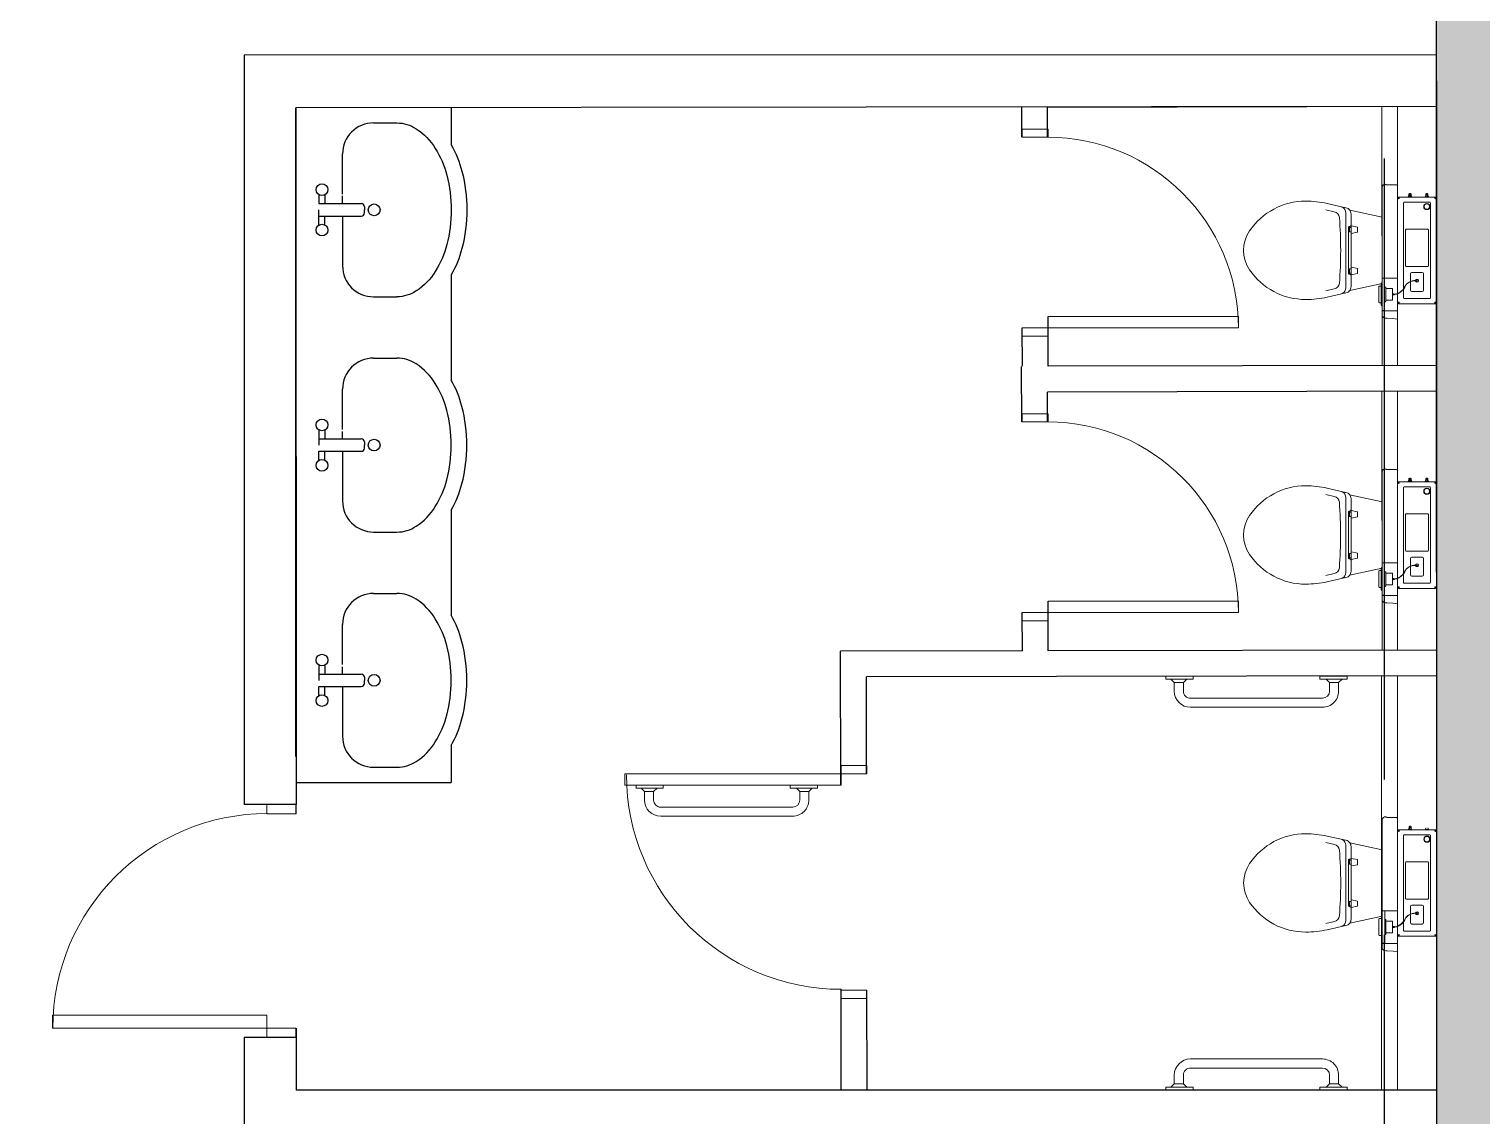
# Model space of a CAD drawing. Header units: millimetres. Extents: x -1544140 to 7445918, y -1294905 to 2019878.
# Drawn here: x 508554 to 514168, y 258207 to 262407 of the extents above; entities that cross this region are included whole.
import ezdxf

# ---------------------------------------------------------------- set-up
doc = ezdxf.new("R2010")
doc.units = ezdxf.units.MM
doc.header["$MEASUREMENT"] = 0
doc.linetypes.add('ACAD_ISO02W100', pattern=[15, 12, -3])
doc.layers.add('JA_Building Outline', color=7, linetype='Continuous', lineweight=5)
doc.layers.add('SANTEH', color=7, linetype='Continuous')

msp = doc.modelspace()

# ---------------------------------------------------------------- hatches: boundary and pattern name
at = {"true_color": 0x636466, "transparency": 33554687}
h = msp.add_hatch(color=251, dxfattribs=at)
h.dxf.hatch_style = 1
h.paths.add_polyline_path([(519773.7, 230107.1), (514391.4, 230107.1), (514391.3, 266107.1), (492191.3, 266107.1), (492191.3, 229462.1), (492591.3, 229462.4), (492591.3, 265707.1), (513991.3, 265707.1), (513991.4, 229707.1), (519773.5, 229707.1)])
h.paths.add_polyline_path([(525779.1, 230107.1), (519773.7, 230107.1), (519773.5, 229707.1), (525779, 229707.1)])
h.paths.add_polyline_path([(531763, 230107.1), (525779.1, 230107.1), (525779, 229707.1), (531762.7, 229707.1)])
h.paths.add_polyline_path([(537791.3, 230107.1), (531763, 230107.1), (531762.7, 229707.1), (537791.3, 229707.1)])
h.paths.add_polyline_path([(543791.3, 230107.1), (537791.3, 230107.1), (537791.3, 229707.1), (543791.3, 229707.1)])
h.paths.add_polyline_path([(549791.3, 230107.1), (543791.3, 230107.1), (543791.3, 229707.1), (549791.3, 229707.1)])
h.paths.add_polyline_path([(562391.3, 230107.1), (549791.3, 230107.1), (549791.3, 229707.1), (561991.3, 229707.1), (561991.3, 208307.1), (549791.3, 208307.1), (549791.3, 207907.1), (562391.3, 207907.1)])
h.paths.add_polyline_path([(543791.3, 208307.1), (537991.3, 208307.1), (537991.3, 196707.1), (543791.3, 196707.1), (543791.3, 197107.1), (538391.3, 197107.1), (538391.3, 207907.1), (543791.3, 207907.1)])
h.paths.add_polyline_path([(549791.3, 208307.1), (543791.3, 208307.1), (543791.3, 207907.1), (549791.3, 207907.1)])
h.paths.add_polyline_path([(544391.3, 197107.1), (543791.3, 197107.1), (543791.3, 196707.1), (543991.3, 196707.1), (543991.3, 163307.1), (543791.3, 163307.1), (543791.3, 162907.1), (544391.3, 162907.1)])
h.paths.add_polyline_path([(543791.3, 163307.1), (531709.6, 163307.1), (531709.3, 162907.1), (543791.3, 162907.1)])
h.paths.add_polyline_path([(531591.3, 184307.1), (525763.4, 184307.1), (525763.3, 183907.1), (531191.3, 183907.1), (531191.3, 162907.1), (531709.3, 162907.1), (531709.6, 163307.1), (531591.3, 163307.1)])
h.paths.add_polyline_path([(525763.4, 184307.1), (520968.9, 184307.1), (520968.9, 183907.1), (525763.3, 183907.1)])

# ---------------------------------------------------------------- linework, layer by layer
at = {"color": 9, "linetype": 'ACAD_ISO02W100', "ltscale": 200, "true_color": 0xc4c4c5}
msp.add_line((513791.6, 184507.1), (513791.3, 265707.1), dxfattribs=at)
for p, q in [((513991.6, 262307.3), (509384.9, 262306.9)), ((509384.9, 262306.9), (509385.1, 259411.3)), ((513991.8, 262107.3), (509584.9, 262103.4)), ((509584.9, 262103.4), (509585.1, 259411.3)), ((509385.1, 258510.9), (509384.9, 255378.9)), ((513991.8, 258307.3), (509585.4, 258307.3))]:
    msp.add_line(p, q)
at = {"color": 152, "true_color": 0x2776bb}
for p, q in [((513991.8, 262207.3), (513991.8, 258207.3)), ((512389.4, 261988.9), (512389.1, 262105.9)), ((513991.6, 262107.4), (512489.1, 262103.6)), ((512489.4, 261988.9), (512489.1, 262103.6)), ((512491.4, 261104.8), (512491.1, 261296.6)), ((512391.6, 261104.6), (512391.2, 261252.9)), ((512389.4, 260888.9), (512388.8, 261103.4)), ((513991.7, 261107.3), (512491.4, 261104.8)), ((513991.6, 261007.4), (512489.1, 261003.6)), ((512489.4, 260888.9), (512489.1, 261003.6)), ((512491.4, 260004.8), (512491.1, 260196.6)), ((512391.6, 260004.6), (512391.2, 260152.9)), ((512391.6, 260004.7), (511688.9, 260003.6)), ((511689.8, 259485.4), (511688.9, 260003.4)), ((513991.6, 260007.3), (512491.4, 260004.8)), ((513991.8, 259907.3), (511789.1, 259903.5)), ((511789.7, 259529.2), (511789.1, 259903.5)), ((509584.9, 259495.6), (510184.9, 259495.6)), ((513991.8, 259310.3), (513991.8, 258904.3)), ((511691.7, 258307.3), (511691, 258696.6)), ((511791.8, 258307.3), (511791.2, 258693.2)), ((513991.8, 258307.3), (511791.8, 258307.3))]:
    msp.add_line(p, q, dxfattribs=at)
at = {"color": 7}
for p, q in [((509585.1, 259411.3), (509385.1, 259411.3)), ((509585.1, 259375.2), (509585.1, 259410.9)), ((509585.1, 258547), (509585.4, 258307.3)), ((509585.1, 258510.9), (509585.1, 258547)), ((509585.1, 258510.9), (509385.1, 258510.9))]:
    msp.add_line(p, q, dxfattribs=at)
msp.add_lwpolyline([(483591.3, 184307.1), (468591.3, 184307.1), (468591.3, 196707.1), (498591.3, 196707.1), (498591.3, 208307.1), (492991.3, 208307.1), (492591.3, 208307.1), (492591.3, 265707.1), (513991.3, 265707.1), (513991.4, 229507.1), (513991.4, 229707.1), (561991.3, 229707.1), (561991.3, 208307.1), (537991.3, 208307.1), (537991.3, 196707.1), (543991.3, 196707.1), (543991.3, 163307.1), (531591.3, 163307.1), (531591.3, 184307.1), (520875.7, 184307.1)])
at = {"layer": 'JA_Building Outline', "color": 152, "lineweight": 20, "true_color": 0x2776bb}
for p, q in [((513781.1, 262106.9), (513781.6, 261107.1, 0)), ((513841.1, 262107), (513841.6, 261107.1)), ((513781.6, 261798.8, 0), (513786.5, 261804.8, 0)), ((513781.6, 261297.4, 0), (513781.6, 261798.8, 0)), ((513786.5, 261804.8, 0), (513790.4, 261807.5, 0)), ((513790.4, 261807.5, 0), (513793.4, 261808, 0)), ((513793.4, 261808, 0), (513795.8, 261807.1, 0)), ((513795.8, 261807.1, 0), (513797.7, 261805.7, 0)), ((513797.7, 261805.7, 0), (513799.4, 261804.7, 0)), ((513799.4, 261804.7, 0), (513801, 261804.6, 0)), ((513801, 261804.6, 0), (513802.6, 261805.2, 0)), ((513802.6, 261805.2, 0), (513836.2, 261805.6)), ((513836.2, 261805.6), (513837.9, 261805.3)), ((513837.9, 261805.3), (513839.7, 261803.4)), ((513839.7, 261803.4), (513841.6, 261799.3)), ((513841.6, 261286.4), (513841.6, 261799.3)), ((513642, 261716.9, 0), (513568.9, 261733.1, 0)), ((513883.1, 261758.3), (513889.6, 261758.3)), ((513885.1, 261763.3), (513887.1, 261763.3)), ((513885.6, 261770.8), (513887.1, 261770.8)), ((513891.6, 261771.3), (513887.6, 261771.3)), ((513891.6, 261766.3), (513887.6, 261766.3)), ((513896.1, 261758.3), (513889.6, 261758.3)), ((513893.6, 261770.8), (513892.1, 261770.8)), ((513894.1, 261763.3), (513892.1, 261763.3)), ((513948.1, 261758.3), (513954.6, 261758.3)), ((513950.1, 261763.3), (513952.1, 261763.3)), ((513950.6, 261770.8), (513952.1, 261770.8)), ((513956.6, 261771.3), (513952.6, 261771.3)), ((513956.6, 261766.3), (513952.6, 261766.3)), ((513961.1, 261758.3), (513954.6, 261758.3)), ((513958.6, 261770.8), (513957.1, 261770.8)), ((513959.1, 261763.3), (513957.1, 261763.3)), ((513564.2, 261708.6, 0), (513597, 261701.3, 0)), ((513641.6, 261696.9, 0), (513641.6, 261407.3, 0)), ((513781.6, 261679.9, 0), (513656.5, 261707.7, 0)), ((513661.6, 261692.5, 0), (513661.6, 261649.1, 0)), ((513781.6, 261702.4, 0), (513781.6, 261401.8, 0)), ((513781.6, 261679.9, 0), (513781.6, 261424.3, 0)), ((513651.6, 261639.1, 0), (513651.6, 261465.1, 0)), ((513655.6, 261640.1, 0), (513655.6, 261624.1, 0)), ((513661.6, 261640.1, 0), (513655.6, 261640.1, 0)), ((513655.6, 261624.1, 0), (513661.6, 261624.1, 0)), ((513661.6, 261649.1, 0), (513661.6, 261455.1, 0)), ((513686.6, 261642.1, 0), (513661.6, 261646.5, 0)), ((513661.6, 261617.7, 0), (513686.6, 261622.1, 0)), ((513686.6, 261622.1, 0), (513686.6, 261642.1, 0)), ((513655.6, 261480.1, 0), (513661.6, 261480.1, 0)), ((513655.6, 261464.1, 0), (513655.6, 261480.1, 0)), ((513661.6, 261464.1, 0), (513655.6, 261464.1, 0)), ((513661.6, 261486.5, 0), (513686.6, 261482.1, 0)), ((513686.6, 261462.1, 0), (513661.6, 261457.7, 0)), ((513661.6, 261455.1, 0), (513661.6, 261411.8, 0)), ((513686.6, 261482.1, 0), (513686.6, 261462.1, 0)), ((513597, 261403, 0), (513564.2, 261395.7, 0)), ((513656.5, 261396.6, 0), (513781.6, 261424.3, 0)), ((513768.6, 261352.3, 0), (513768.6, 261411.3, 0)), ((513771.6, 261414.3, 0), (513778.6, 261414.3, 0)), ((513778.6, 261339.8, 0), (513778.6, 261423.8, 0)), ((513568.9, 261371.1, 0), (513642, 261387.4, 0)), ((513771.6, 261349.3, 0), (513778.6, 261349.3, 0)), ((513781.6, 261297.4, 0), (513786.9, 261292.6, 0)), ((513786.9, 261292.6, 0), (513791.9, 261290.4, 0)), ((513791.9, 261290.4, 0), (513796.6, 261289.9, 0)), ((513796.6, 261289.9, 0), (513801, 261289.8, 0)), ((513801, 261289.8, 0), (513823.7, 261289)), ((513823.7, 261289), (513841.6, 261286.4)), ((513781, 261006.9), (513781.6, 260007.1, 0)), ((513841, 261007), (513841.6, 260007.1)), ((513781.6, 260698.9, 0), (513786.5, 260704.8, 0)), ((513781.6, 260197.4, 0), (513781.6, 260698.9, 0)), ((513786.5, 260704.8, 0), (513790.3, 260707.5, 0)), ((513790.3, 260707.5, 0), (513793.4, 260708, 0)), ((513793.4, 260708, 0), (513795.7, 260707.1, 0)), ((513795.7, 260707.1, 0), (513797.7, 260705.7, 0)), ((513797.7, 260705.7, 0), (513799.4, 260704.7, 0)), ((513799.4, 260704.7, 0), (513801, 260704.6, 0)), ((513801, 260704.6, 0), (513802.6, 260705.2, 0)), ((513802.6, 260705.2, 0), (513836.2, 260705.6)), ((513836.2, 260705.6), (513837.9, 260705.3)), ((513837.9, 260705.3), (513839.6, 260703.4)), ((513839.6, 260703.4), (513841.6, 260699.3)), ((513841.6, 260186.4), (513841.6, 260699.3)), ((513883.1, 260658.3), (513889.6, 260658.3)), ((513885.1, 260663.3), (513887.1, 260663.3)), ((513885.6, 260670.8), (513887.1, 260670.8)), ((513891.6, 260671.3), (513887.6, 260671.3)), ((513891.6, 260666.3), (513887.6, 260666.3)), ((513896.1, 260658.3), (513889.6, 260658.3)), ((513893.6, 260670.8), (513892.1, 260670.8)), ((513894.1, 260663.3), (513892.1, 260663.3)), ((513948.1, 260658.3), (513954.6, 260658.3)), ((513950.1, 260663.3), (513952.1, 260663.3)), ((513950.6, 260670.8), (513952.1, 260670.8)), ((513956.6, 260671.3), (513952.6, 260671.3)), ((513956.6, 260666.3), (513952.6, 260666.3)), ((513961.1, 260658.3), (513954.6, 260658.3)), ((513958.6, 260670.8), (513957.1, 260670.8)), ((513959.1, 260663.3), (513957.1, 260663.3)), ((513564.1, 260608.6, 0), (513597, 260601.3, 0)), ((513642, 260616.9, 0), (513568.8, 260633.1, 0)), ((513781.6, 260579.9, 0), (513656.4, 260607.7, 0)), ((513781.6, 260602.4, 0), (513781.6, 260301.8, 0)), ((513641.6, 260596.9, 0), (513641.6, 260307.3, 0)), ((513661.6, 260592.5, 0), (513661.6, 260549.1, 0)), ((513661.6, 260549.1, 0), (513661.6, 260355.1, 0)), ((513686.6, 260542.1, 0), (513661.6, 260546.5, 0)), ((513781.6, 260579.9, 0), (513781.6, 260324.3, 0)), ((513651.6, 260539.1, 0), (513651.6, 260365.1, 0)), ((513655.6, 260540.1, 0), (513655.6, 260524.1, 0)), ((513661.6, 260540.1, 0), (513655.6, 260540.1, 0)), ((513655.6, 260524.1, 0), (513661.6, 260524.1, 0)), ((513661.6, 260517.7, 0), (513686.6, 260522.1, 0)), ((513686.6, 260522.1, 0), (513686.6, 260542.1, 0)), ((513655.6, 260380.1, 0), (513661.6, 260380.1, 0)), ((513655.6, 260364.1, 0), (513655.6, 260380.1, 0)), ((513661.6, 260386.5, 0), (513686.6, 260382.1, 0)), ((513686.6, 260382.1, 0), (513686.6, 260362.1, 0)), ((513661.6, 260364.1, 0), (513655.6, 260364.1, 0)), ((513656.4, 260296.6, 0), (513781.6, 260324.3, 0)), ((513686.6, 260362.1, 0), (513661.6, 260357.7, 0)), ((513661.6, 260355.1, 0), (513661.6, 260311.8, 0)), ((513778.6, 260239.8, 0), (513778.6, 260323.8, 0)), ((513597, 260303, 0), (513564.1, 260295.7, 0)), ((513568.8, 260271.1, 0), (513642, 260287.4, 0)), ((513768.6, 260252.3, 0), (513768.6, 260311.3, 0)), ((513771.6, 260314.3, 0), (513778.6, 260314.3, 0)), ((513771.6, 260249.3, 0), (513778.6, 260249.3, 0)), ((513781.6, 260197.4, 0), (513786.9, 260192.6, 0)), ((513786.9, 260192.6, 0), (513791.8, 260190.4, 0)), ((513791.8, 260190.4, 0), (513796.5, 260189.9, 0)), ((513796.5, 260189.9, 0), (513801, 260189.8, 0)), ((513801, 260189.8, 0), (513823.6, 260189)), ((513823.6, 260189), (513841.6, 260186.4)), ((513778.9, 259906.7), (513778.9, 258307.3)), ((513841.4, 259906.9), (513841.8, 258307.3)), ((513781.8, 259354.3, 0), (513786.7, 259360.2, 0)), ((513781.8, 258852.9, 0), (513781.8, 259354.3, 0)), ((513786.7, 259360.2, 0), (513790.6, 259363, 0)), ((513790.6, 259363, 0), (513793.6, 259363.5, 0)), ((513793.6, 259363.5, 0), (513796, 259362.6, 0)), ((513796, 259362.6, 0), (513797.9, 259361.2, 0)), ((513797.9, 259361.2, 0), (513799.6, 259360.1, 0)), ((513799.6, 259360.1, 0), (513801.2, 259360.1, 0)), ((513801.2, 259360.1, 0), (513802.8, 259360.7, 0)), ((513802.8, 259360.7, 0), (513836.4, 259361.1)), ((513836.4, 259361.1), (513838.1, 259360.7)), ((513838.1, 259360.7), (513839.9, 259358.9)), ((513839.9, 259358.9), (513841.8, 259354.8)), ((513841.8, 258841.8), (513841.8, 259354.8)), ((513883.4, 259313.8), (513889.9, 259313.8)), ((513885.4, 259318.8), (513887.4, 259318.8)), ((513885.9, 259326.3), (513887.4, 259326.3)), ((513891.9, 259326.8), (513887.9, 259326.8)), ((513891.9, 259321.8), (513887.9, 259321.8)), ((513896.4, 259313.8), (513889.9, 259313.8)), ((513893.9, 259326.3), (513892.4, 259326.3)), ((513894.4, 259318.8), (513892.4, 259318.8)), ((513948.3, 259313.8), (513954.8, 259313.8)), ((513950.3, 259318.8), (513952.3, 259318.8)), ((513961.3, 259313.8), (513954.8, 259313.8)), ((513959.3, 259318.8), (513957.3, 259318.8)), ((513564.4, 259264, 0), (513597.2, 259256.7, 0)), ((513642.2, 259272.4, 0), (513569.1, 259288.6, 0)), ((513781.8, 259235.4, 0), (513656.7, 259263.2, 0)), ((513781.8, 259257.9, 0), (513781.8, 258957.3, 0)), ((513641.8, 259252.4, 0), (513641.8, 258962.8, 0)), ((513661.8, 259248, 0), (513661.8, 259204.6, 0)), ((513661.8, 259204.6, 0), (513661.8, 259010.6, 0)), ((513686.8, 259197.6, 0), (513661.8, 259202, 0)), ((513781.8, 259235.4, 0), (513781.8, 258979.8, 0)), ((513651.8, 259194.6, 0), (513651.8, 259020.6, 0)), ((513655.8, 259195.6, 0), (513655.8, 259179.6, 0)), ((513661.8, 259195.6, 0), (513655.8, 259195.6, 0)), ((513655.8, 259179.6, 0), (513661.8, 259179.6, 0)), ((513661.8, 259173.2, 0), (513686.8, 259177.6, 0)), ((513686.8, 259177.6, 0), (513686.8, 259197.6, 0)), ((513655.8, 259035.6, 0), (513661.8, 259035.6, 0)), ((513655.8, 259019.6, 0), (513655.8, 259035.6, 0)), ((513661.8, 259042, 0), (513686.8, 259037.6, 0)), ((513686.8, 259037.6, 0), (513686.8, 259017.6, 0)), ((513661.8, 259019.6, 0), (513655.8, 259019.6, 0)), ((513656.7, 258952, 0), (513781.8, 258979.8, 0)), ((513686.8, 259017.6, 0), (513661.8, 259013.2, 0)), ((513661.8, 259010.6, 0), (513661.8, 258967.2, 0)), ((513778.8, 258895.2, 0), (513778.8, 258979.2, 0)), ((513597.2, 258958.5, 0), (513564.4, 258951.2, 0)), ((513569.1, 258926.6, 0), (513642.2, 258942.8, 0)), ((513768.8, 258907.7, 0), (513768.8, 258966.7, 0)), ((513771.8, 258969.7, 0), (513778.8, 258969.7, 0)), ((513771.8, 258904.7, 0), (513778.8, 258904.7, 0)), ((513781.8, 258852.9, 0), (513787.1, 258848, 0)), ((513787.1, 258848, 0), (513792.1, 258845.9, 0)), ((513792.1, 258845.9, 0), (513796.8, 258845.4, 0)), ((513796.8, 258845.4, 0), (513801.3, 258845.3, 0)), ((513801.3, 258845.3, 0), (513823.9, 258844.5)), ((513823.9, 258844.5), (513841.8, 258841.8))]:
    msp.add_line(p, q, dxfattribs=at)
at = {"layer": 'JA_Building Outline', "color": 152, "lineweight": 0, "true_color": 0x2776bb}
for p, q in [((512391.3, 261988.9), (512391.3, 262020.9)), ((512391.3, 262020.9), (512491.3, 262020.9)), ((512491.3, 262020.9), (512491.3, 261988.9)), ((512491.3, 261988.9), (512391.3, 261988.9)), ((512391.3, 261220.9), (512391.3, 261252.9)), ((512391.3, 261252.9), (512491.3, 261252.9)), ((512491.3, 261220.9), (512391.3, 261220.9)), ((512491.3, 261252.9), (512491.3, 261220.9)), ((512391.2, 260888.9), (512391.2, 260920.9)), ((512391.2, 260920.9), (512491.2, 260920.9)), ((512491.2, 260888.9), (512391.2, 260888.9)), ((512491.2, 260920.9), (512491.2, 260888.9)), ((512391.2, 260120.9), (512391.2, 260152.9)), ((512391.2, 260152.9), (512491.2, 260152.9)), ((512491.2, 260120.9), (512391.2, 260120.9)), ((512491.2, 260152.9), (512491.2, 260120.9)), ((511691.2, 259529.2), (511691.2, 259561.2)), ((511691.2, 259561.2), (511791.2, 259561.2)), ((511791.2, 259561.2), (511791.2, 259529.2)), ((511791.2, 259529.2), (511691.2, 259529.2)), ((511691.2, 258661.2), (511691.2, 258693.2)), ((511691.2, 258693.2), (511791.2, 258693.2)), ((511791.2, 258661.2), (511691.2, 258661.2)), ((511791.2, 258693.2), (511791.2, 258661.2))]:
    msp.add_line(p, q, dxfattribs=at)
at = {"layer": 'JA_Building Outline', "color": 152, "lineweight": 5, "true_color": 0x2776bb}
for p, q in [((512491.3, 261988.9), (512391.3, 261988.9)), ((512491.3, 261252.9), (512391.3, 261252.9)), ((512491.2, 260888.9), (512391.2, 260888.9)), ((512491.2, 260152.9), (512391.2, 260152.9)), ((511691.2, 259529.2), (511791.2, 259529.2)), ((511691.2, 258693.2), (511791.2, 258693.2))]:
    msp.add_line(p, q, dxfattribs=at)
at = {"layer": 'JA_Building Outline', "color": 152, "linetype": 'Continuous', "lineweight": 20, "true_color": 0x2776bb}
for p, q in [((513841.6, 261592.3), (513841.6, 261754.8)), ((513988.6, 261757.8), (513844.6, 261757.8)), ((513864.3, 261688.3), (513864.3, 261735)), ((513867.3, 261738), (513966, 261738)), ((513969, 261688.3), (513969, 261735)), ((513991.6, 261754.8), (513991.6, 261511.3)), ((513864.3, 261511.3), (513864.3, 261688.3)), ((513969, 261611.3), (513969, 261688.3)), ((513872.2, 261492.4), (513872.2, 261631.1)), ((513875.2, 261634.1), (513958, 261634.1)), ((513961, 261492.4), (513961, 261631.1)), ((513841.6, 261592.3), (513841.6, 261348.8)), ((513969, 261592.3), (513969, 261611.3)), ((513969, 261439.3), (513969, 261592.3)), ((513864.3, 261492.3), (513864.3, 261511.3)), ((513991.6, 261511.3), (513991.6, 261348.8)), ((513791.6, 261443.9, 0), (513781.6, 261444.3, 0)), ((513864.3, 261439.3), (513864.3, 261492.3)), ((513875.2, 261489.4), (513958, 261489.4)), ((513891.1, 261439.3), (513891.1, 261460.8)), ((513936.6, 261466.3), (513896.6, 261466.3)), ((513942.1, 261439.3), (513942.1, 261460.8)), ((513791.6, 261381.8, 0), (513791.6, 261443.9, 0)), ((513791.6, 261410.3, 0), (513794.1, 261410.3, 0)), ((513796.1, 261408.3, 0), (513796.1, 261394.8, 0)), ((513796.1, 261381.8, 0), (513796.1, 261396.7, 0)), ((513821.3, 261404.2, 0), (513796.6, 261404.2, 0)), ((513796.6, 261404.2, 0), (513796.6, 261381.8, 0)), ((513821.3, 261404.2, 0), (513821.3, 261381.8, 0)), ((513864.3, 261368.5), (513864.3, 261439.3)), ((513891.1, 261398.8), (513891.1, 261439.3)), ((513936.6, 261393.3), (513896.6, 261393.3)), ((513942.1, 261398.8), (513942.1, 261439.3)), ((513969, 261368.5), (513969, 261439.3)), ((513791.6, 261319.6, 0), (513791.6, 261381.8, 0)), ((513791.6, 261353.3, 0), (513794.1, 261353.3, 0)), ((513796.1, 261381.8, 0), (513796.1, 261366.8, 0)), ((513796.1, 261355.3, 0), (513796.1, 261368.8, 0)), ((513796.6, 261381.8, 0), (513796.6, 261359.3, 0)), ((513821.3, 261359.3, 0), (513796.6, 261359.3, 0)), ((513822.3, 261384.1, 0), (513821.3, 261384.1, 0)), ((513821.3, 261359.3, 0), (513821.3, 261381.8, 0)), ((513822.3, 261379.4, 0), (513821.3, 261379.4, 0)), ((513823.2, 261383.7, 0), (513822.3, 261384.1, 0)), ((513823.2, 261379.8, 0), (513822.3, 261379.4, 0)), ((513827.7, 261383.7, 0), (513823.2, 261383.7, 0)), ((513823.2, 261383.7, 0), (513823.2, 261383.7, 0)), ((513827.7, 261379.9, 0), (513823.2, 261379.9, 0)), ((513823.2, 261379.9, 0), (513823.2, 261379.8, 0)), ((513830, 261383.2, 0), (513827.7, 261383.7, 0)), ((513830, 261380.3, 0), (513827.7, 261379.9, 0)), ((513988.6, 261345.8), (513844.6, 261345.8)), ((513867.3, 261365.5), (513966, 261365.5)), ((513791.6, 261319.6, 0), (513781.6, 261319.3, 0)), ((513841.6, 260492.3), (513841.6, 260654.8)), ((513988.6, 260657.8), (513844.6, 260657.8)), ((513864.2, 260588.3), (513864.2, 260635)), ((513867.2, 260638), (513965.9, 260638)), ((513968.9, 260588.3), (513968.9, 260635)), ((513991.6, 260654.8), (513991.6, 260411.3)), ((513864.2, 260411.3), (513864.2, 260588.3)), ((513968.9, 260511.3), (513968.9, 260588.3)), ((513841.6, 260492.3), (513841.6, 260248.8)), ((513872.2, 260392.4), (513872.2, 260531.1)), ((513875.2, 260534.1), (513957.9, 260534.1)), ((513960.9, 260392.4), (513960.9, 260531.1)), ((513968.9, 260492.3), (513968.9, 260511.3)), ((513968.9, 260339.3), (513968.9, 260492.3)), ((513864.2, 260392.3), (513864.2, 260411.3)), ((513864.2, 260339.3), (513864.2, 260392.3)), ((513875.2, 260389.4), (513957.9, 260389.4)), ((513991.6, 260411.3), (513991.6, 260248.8)), ((513791.6, 260343.9, 0), (513781.6, 260344.3, 0)), ((513791.6, 260281.8, 0), (513791.6, 260343.9, 0)), ((513864.2, 260268.5), (513864.2, 260339.3)), ((513891.1, 260339.3), (513891.1, 260360.8)), ((513891.1, 260298.8), (513891.1, 260339.3)), ((513936.6, 260366.3), (513896.6, 260366.3)), ((513942.1, 260339.3), (513942.1, 260360.8)), ((513942.1, 260298.8), (513942.1, 260339.3)), ((513968.9, 260268.5), (513968.9, 260339.3)), ((513791.6, 260310.3, 0), (513794.1, 260310.3, 0)), ((513791.6, 260219.6, 0), (513791.6, 260281.8, 0)), ((513796.1, 260308.3, 0), (513796.1, 260294.8, 0)), ((513796.1, 260281.8, 0), (513796.1, 260296.7, 0)), ((513796.1, 260281.8, 0), (513796.1, 260266.8, 0)), ((513796.1, 260255.3, 0), (513796.1, 260268.8, 0)), ((513821.3, 260304.2, 0), (513796.6, 260304.2, 0)), ((513796.6, 260304.2, 0), (513796.6, 260281.8, 0)), ((513796.6, 260281.8, 0), (513796.6, 260259.3, 0)), ((513821.3, 260304.2, 0), (513821.3, 260281.8, 0)), ((513822.2, 260284.1, 0), (513821.3, 260284.1, 0)), ((513821.3, 260259.3, 0), (513821.3, 260281.8, 0)), ((513822.2, 260279.4, 0), (513821.3, 260279.4, 0)), ((513823.1, 260283.7, 0), (513822.2, 260284.1, 0)), ((513823.1, 260279.8, 0), (513822.2, 260279.4, 0)), ((513827.6, 260283.7, 0), (513823.1, 260283.7, 0)), ((513823.1, 260283.7, 0), (513823.1, 260283.7, 0)), ((513827.6, 260279.9, 0), (513823.1, 260279.9, 0)), ((513823.1, 260279.9, 0), (513823.1, 260279.8, 0)), ((513829.9, 260283.2, 0), (513827.6, 260283.7, 0)), ((513829.9, 260280.3, 0), (513827.6, 260279.9, 0)), ((513867.2, 260265.5), (513965.9, 260265.5)), ((513936.6, 260293.3), (513896.6, 260293.3)), ((513791.6, 260219.6, 0), (513781.6, 260219.3, 0)), ((513791.6, 260253.3, 0), (513794.1, 260253.3, 0)), ((513821.3, 260259.3, 0), (513796.6, 260259.3, 0)), ((513988.6, 260245.8), (513844.6, 260245.8)), ((513988.8, 259313.3), (513844.8, 259313.3)), ((513841.8, 259147.8), (513841.8, 259310.3)), ((513864.5, 259243.8), (513864.5, 259290.5)), ((513867.5, 259293.5), (513966.2, 259293.5)), ((513969.2, 259243.8), (513969.2, 259290.5)), ((513991.8, 259310.3), (513991.8, 259066.8)), ((513864.5, 259066.8), (513864.5, 259243.8)), ((513969.2, 259166.8), (513969.2, 259243.8)), ((513841.8, 259147.8), (513841.8, 258904.3)), ((513872.5, 259047.9), (513872.5, 259186.6)), ((513875.5, 259189.6), (513958.2, 259189.6)), ((513961.2, 259047.9), (513961.2, 259186.6)), ((513969.2, 259147.8), (513969.2, 259166.8)), ((513969.2, 258994.8), (513969.2, 259147.8)), ((513864.5, 259047.8), (513864.5, 259066.8)), ((513864.5, 258994.8), (513864.5, 259047.8)), ((513875.5, 259044.9), (513958.2, 259044.9)), ((513991.8, 259066.8), (513991.8, 258904.3)), ((513791.8, 258999.4, 0), (513781.8, 258999.7, 0)), ((513791.8, 258937.3, 0), (513791.8, 258999.4, 0)), ((513864.5, 258924), (513864.5, 258994.8)), ((513891.3, 258994.8), (513891.3, 259016.3)), ((513891.3, 258954.3), (513891.3, 258994.8)), ((513936.8, 259021.8), (513896.8, 259021.8)), ((513942.3, 258994.8), (513942.3, 259016.3)), ((513942.3, 258954.3), (513942.3, 258994.8)), ((513969.2, 258924), (513969.2, 258994.8)), ((513791.8, 258965.7, 0), (513794.3, 258965.7, 0)), ((513791.8, 258875.1, 0), (513791.8, 258937.3, 0)), ((513796.3, 258963.7, 0), (513796.3, 258950.2, 0)), ((513796.3, 258937.3, 0), (513796.3, 258952.2, 0)), ((513796.3, 258937.3, 0), (513796.3, 258922.3, 0)), ((513796.3, 258910.7, 0), (513796.3, 258924.2, 0)), ((513821.5, 258959.7, 0), (513796.8, 258959.7, 0)), ((513796.8, 258959.7, 0), (513796.8, 258937.3, 0)), ((513796.8, 258937.3, 0), (513796.8, 258914.8, 0)), ((513821.5, 258959.7, 0), (513821.5, 258937.3, 0)), ((513822.5, 258939.6, 0), (513821.5, 258939.6, 0)), ((513821.5, 258914.8, 0), (513821.5, 258937.3, 0)), ((513822.5, 258934.9, 0), (513821.5, 258934.9, 0)), ((513823.4, 258939.2, 0), (513822.5, 258939.6, 0)), ((513823.4, 258935.3, 0), (513822.5, 258934.9, 0)), ((513823.4, 258939.1, 0), (513823.4, 258939.2, 0)), ((513827.9, 258939.1, 0), (513823.4, 258939.1, 0)), ((513827.9, 258935.4, 0), (513823.4, 258935.4, 0)), ((513823.4, 258935.4, 0), (513823.4, 258935.3, 0)), ((513830.2, 258938.7, 0), (513827.9, 258939.1, 0)), ((513830.2, 258935.8, 0), (513827.9, 258935.4, 0)), ((513867.5, 258921), (513966.2, 258921)), ((513936.8, 258948.7), (513896.8, 258948.7)), ((513791.8, 258875.1, 0), (513781.8, 258874.7, 0)), ((513791.8, 258908.7, 0), (513794.3, 258908.7, 0)), ((513821.5, 258914.8, 0), (513796.8, 258914.8, 0)), ((513988.8, 258901.3), (513844.8, 258901.3))]:
    msp.add_line(p, q, dxfattribs=at)
at = {"layer": 'JA_Building Outline', "color": 152, "lineweight": 20, "ltscale": 2, "true_color": 0x2776bb}
for p, q in [((513883.1, 261758.3), (513885.1, 261763.3)), ((513883.1, 261758.3), (513883.1, 261757.8)), ((513885.6, 261770.8), (513885.6, 261763.3)), ((513887.1, 261770.8), (513887.1, 261759.3)), ((513887.1, 261770.8), (513887.1, 261766.8)), ((513892.1, 261770.8), (513892.1, 261759.3)), ((513893.6, 261770.8), (513893.6, 261763.3)), ((513896.1, 261758.3), (513894.1, 261763.3)), ((513896.1, 261758.3), (513896.1, 261757.8)), ((513948.1, 261758.3), (513950.1, 261763.3)), ((513948.1, 261758.3), (513948.1, 261757.8)), ((513950.6, 261770.8), (513950.6, 261763.3)), ((513952.1, 261770.8), (513952.1, 261759.3)), ((513952.1, 261770.8), (513952.1, 261766.8)), ((513957.1, 261770.8), (513957.1, 261759.3)), ((513958.6, 261770.8), (513958.6, 261763.3)), ((513961.1, 261758.3), (513959.1, 261763.3)), ((513961.1, 261758.3), (513961.1, 261757.8)), ((513841.6, 261444.8), (513781.6, 261444.8)), ((513830, 261380.3, 0), (513830, 261383.2, 0)), ((513841.6, 261318.8), (513781.6, 261318.8)), ((513883.1, 260658.3), (513885.1, 260663.3)), ((513883.1, 260658.3), (513883.1, 260657.8)), ((513885.6, 260670.8), (513885.6, 260663.3)), ((513887.1, 260670.8), (513887.1, 260659.3)), ((513887.1, 260670.8), (513887.1, 260666.8)), ((513892.1, 260670.8), (513892.1, 260659.3)), ((513893.6, 260670.8), (513893.6, 260663.3)), ((513896.1, 260658.3), (513894.1, 260663.3)), ((513896.1, 260658.3), (513896.1, 260657.8)), ((513948.1, 260658.3), (513950.1, 260663.3)), ((513948.1, 260658.3), (513948.1, 260657.8)), ((513950.6, 260670.8), (513950.6, 260663.3)), ((513952.1, 260670.8), (513952.1, 260659.3)), ((513952.1, 260670.8), (513952.1, 260666.8)), ((513957.1, 260670.8), (513957.1, 260659.3)), ((513958.6, 260670.8), (513958.6, 260663.3)), ((513961.1, 260658.3), (513959.1, 260663.3)), ((513961.1, 260658.3), (513961.1, 260657.8)), ((513841.6, 260344.8), (513781.6, 260344.8)), ((513829.9, 260280.3, 0), (513829.9, 260283.2, 0)), ((513841.6, 260218.8), (513781.6, 260218.8)), ((513883.4, 259313.8), (513885.4, 259318.8)), ((513883.4, 259313.8), (513883.4, 259313.3)), ((513885.9, 259326.3), (513885.9, 259318.8)), ((513887.4, 259326.3), (513887.4, 259314.8)), ((513887.4, 259326.3), (513887.4, 259322.3)), ((513892.4, 259326.3), (513892.4, 259314.8)), ((513893.9, 259326.3), (513893.9, 259318.8)), ((513896.4, 259313.8), (513894.4, 259318.8)), ((513896.4, 259313.8), (513896.4, 259313.3)), ((513948.3, 259313.8), (513950.3, 259318.8)), ((513948.3, 259313.8), (513948.3, 259313.3)), ((513961.3, 259313.8), (513959.3, 259318.8)), ((513961.3, 259313.8), (513961.3, 259313.3)), ((513841.8, 259000.3), (513781.8, 259000.3)), ((513830.2, 258935.8, 0), (513830.2, 258938.7, 0)), ((513841.8, 258874.2), (513781.8, 258874.2))]:
    msp.add_line(p, q, dxfattribs=at)
at = {"layer": 'JA_Building Outline', "color": 7, "lineweight": 0}
for p, q in [((509585.1, 259411.3), (509472.6, 259411.3)), ((509472.6, 259411.3), (509472.6, 259375.2)), ((509472.6, 259375.2), (509585.1, 259375.2)), ((509585.1, 259375.2), (509585.1, 259411.3)), ((509585.1, 258547), (509472.6, 258547)), ((509472.6, 258547), (509472.6, 258510.9)), ((509585.1, 258510.9), (509585.1, 258547)), ((509472.6, 258510.9), (509585.1, 258510.9))]:
    msp.add_line(p, q, dxfattribs=at)
at = {"layer": 'JA_Building Outline', "color": 7, "lineweight": 5}
for p, q in [((509472.6, 259375.2), (509585.1, 259375.2)), ((509472.6, 258547), (509585.1, 258547))]:
    msp.add_line(p, q, dxfattribs=at)
at = {"layer": 'JA_Building Outline', "color": 152, "lineweight": 5, "true_color": 0x2776bb}
for points in [[(512491.3, 261252.9), (513227.3, 261252.9), (513227.3, 261296.6), (512491.3, 261296.6)], [(512491.2, 260152.9), (513227.2, 260152.9), (513227.2, 260196.6), (512491.2, 260196.6)], [(511691.2, 259529.2), (510855.2, 259529.2), (510855.2, 259485.4), (511691.2, 259485.4)]]:
    msp.add_lwpolyline(points, close=True, dxfattribs=at)
at = {"layer": 'JA_Building Outline', "color": 152, "linetype": 'Continuous', "lineweight": 20, "true_color": 0x2776bb}
for points in [[(513051.1, 259906.4), (513051.1, 259895.2), (512946.1, 259895.2), (512946.1, 259906.4), (513051.1, 259906.4)], [(512965.6, 259895.2), (512978.8, 259882), (513013.8, 259882), (513027, 259895.2)], [(513541.5, 259906.4), (513541.5, 259895.2), (513646.5, 259895.2), (513646.5, 259906.4), (513541.5, 259906.4)], [(513627, 259895.2), (513613.8, 259882), (513578.8, 259882), (513565.6, 259895.2)], [(513051.1, 258307.3), (513051.1, 258318.4), (512946.1, 258318.4), (512946.1, 258307.3), (513051.1, 258307.3)], [(512965.6, 258318.4), (512978.8, 258331.6), (513013.8, 258331.6), (513027, 258318.4)], [(513541.5, 258307.3), (513541.5, 258318.4), (513646.5, 258318.4), (513646.5, 258307.3), (513541.5, 258307.3)], [(513627, 258318.4), (513613.8, 258331.6), (513578.8, 258331.6), (513565.6, 258318.4)]]:
    msp.add_lwpolyline(points, dxfattribs=at)
at = {"layer": 'JA_Building Outline', "color": 152, "lineweight": 20, "true_color": 0x2776bb}
for points in [[(513041.3, 259786.4), (513551.3, 259786.4, 0.414214), (513613.8, 259848.9), (513613.8, 259882), (513578.8, 259882), (513578.8, 259848.9, -0.414213), (513551.3, 259821.4), (513041.3, 259821.4, -0.414215), (513013.8, 259848.9), (513013.8, 259882), (512978.8, 259882), (512978.8, 259848.9, 0.414213)], [(513041.3, 258427.3), (513551.3, 258427.3, -0.414214), (513613.8, 258364.8), (513613.8, 258331.6), (513578.8, 258331.6), (513578.8, 258364.8, 0.414213), (513551.3, 258392.3), (513041.3, 258392.3, 0.414215), (513013.8, 258364.8), (513013.8, 258331.6), (512978.8, 258331.6), (512978.8, 258364.8, -0.414213)]]:
    msp.add_lwpolyline(points, format="xyb", close=True, dxfattribs=at)
at = {"layer": 'JA_Building Outline', "color": 152, "linetype": 'Continuous', "lineweight": 5, "true_color": 0x2776bb}
for points in [[(511004, 259485.4), (511004, 259474.2), (510899, 259474.2), (510899, 259485.4), (511004, 259485.4)], [(511494.5, 259485.4), (511494.5, 259474.2), (511599.5, 259474.2), (511599.5, 259485.4), (511494.5, 259485.4)], [(510918.6, 259474.2), (510931.8, 259461.1), (510966.8, 259461.1), (510980, 259474.2)], [(511580, 259474.2), (511566.8, 259461.1), (511531.8, 259461.1), (511518.6, 259474.2)]]:
    msp.add_lwpolyline(points, dxfattribs=at)
at = {"layer": 'JA_Building Outline', "color": 152, "lineweight": 5, "true_color": 0x2776bb}
msp.add_lwpolyline([(510994.3, 259365.4), (511504.3, 259365.4, 0.414214), (511566.8, 259427.9), (511566.8, 259461.1), (511531.8, 259461.1), (511531.8, 259427.9, -0.414213), (511504.3, 259400.4), (510994.3, 259400.4, -0.414215), (510966.8, 259427.9), (510966.8, 259461.1), (510931.8, 259461.1), (510931.8, 259427.9, 0.414213)], format="xyb", close=True, dxfattribs=at)
at = {"layer": 'JA_Building Outline', "color": 7, "lineweight": 5}
msp.add_lwpolyline([(509472.6, 258547), (508644.3, 258547), (508644.3, 258596.2), (509472.6, 258596.2)], close=True, dxfattribs=at)
at = {"layer": 'JA_Building Outline', "color": 152, "linetype": 'Continuous', "lineweight": 20, "true_color": 0x2776bb}
for centre, radius in [((513845.6, 261753.8), 2.5), ((513954.6, 261721.3), 12), ((513987.6, 261753.8), 2.5), ((513916.6, 261434.9), 6), ((513916.6, 261434.9), 4.8), ((513845.6, 261349.8), 2.5), ((513987.6, 261349.8), 2.5), ((513845.6, 260653.8), 2.5), ((513954.6, 260621.3), 12), ((513987.6, 260653.8), 2.5), ((513916.6, 260334.9), 6), ((513916.6, 260334.9), 4.8), ((513845.6, 260249.8), 2.5), ((513987.6, 260249.8), 2.5), ((513845.8, 259309.3), 2.5), ((513987.8, 259309.3), 2.5), ((513954.8, 259276.8), 12), ((513916.8, 258990.4), 6), ((513916.8, 258990.4), 4.8), ((513845.8, 258905.3), 2.5), ((513987.8, 258905.3), 2.5)]:
    msp.add_circle(centre, radius, dxfattribs=at)
at = {"layer": 'JA_Building Outline', "color": 152, "lineweight": 20, "ltscale": 2, "true_color": 0x2776bb}
for centre in [(513954.6, 261721.3), (513954.6, 260621.3), (513954.8, 259276.8)]:
    msp.add_circle(centre, 10.5, dxfattribs=at)
at = {"layer": 'JA_Building Outline', "color": 152, "lineweight": 5, "true_color": 0x2776bb}
for centre, radius, start, end in [((512489.4, 261252.3), 737.1, 0, 90), ((512489.4, 260152.3), 737.1, 0, 90), ((511691.2, 259525.8), 829.2, 180, 270)]:
    msp.add_arc(centre, radius, start, end, dxfattribs=at)
at = {"layer": 'JA_Building Outline', "color": 152, "lineweight": 20, "true_color": 0x2776bb}
for centre, radius, start, end in [((513486.6, 261480, 0), 262.2, 90, 145.855), ((513486.6, 261362, 0), 380.1, 77.5, 89.996), ((513887.6, 261770.8), 0.5, 90, 180), ((513891.6, 261770.8), 0.5, 0, 90), ((513891.6, 261766.8), 0.5, 270, 0), ((513952.6, 261770.8), 0.5, 90, 180), ((513956.6, 261770.8), 0.5, 0, 90), ((513956.6, 261766.8), 0.5, 270, 0), ((513591.6, 261676.9, 0), 25, 4.592, 77.5), ((512038.5, 261552.1, 0), 1583.2, 355.408, 4.592), ((513616.6, 261696.9, 0), 25, 359.999, 64.512), ((513636.6, 261692.5, 0), 25, 37.432, 77.503), ((513636.6, 261692.5, 0), 25, 359.998, 37.427), ((513380.2, 261552.1, 0), 133.6, 145.855, 214.145), ((513656.6, 261639.1, 0), 5, 89.999, 180), ((513656.6, 261649.1, 0), 5, 270, 0), ((513486.6, 261624.3, 0), 262.2, 214.145, 270), ((513656.6, 261465.1, 0), 5, 180, 270.001), ((513656.6, 261455.1, 0), 5, 0, 90), ((513591.6, 261427.4, 0), 25, 282.5, 355.408), ((513616.6, 261407.3, 0), 25, 295.488, 0), ((513636.6, 261411.8, 0), 25, 282.497, 322.568), ((513636.6, 261411.8, 0), 25, 322.573, 0.002), ((513771.6, 261411.3, 0), 3, 90, 180), ((513781.6, 261423.8, 0), 3, 90, 180), ((513486.6, 261742.3, 0), 380.1, 270.004, 282.5), ((513771.6, 261352.3, 0), 3, 180, 270), ((513781.6, 261339.8, 0), 3, 180, 270), ((513887.6, 260670.8), 0.5, 90, 180), ((513891.6, 260670.8), 0.5, 0, 90), ((513891.6, 260666.8), 0.5, 270, 0), ((513952.6, 260670.8), 0.5, 90, 180), ((513956.6, 260670.8), 0.5, 0, 90), ((513956.6, 260666.8), 0.5, 270, 0), ((513486.6, 260380, 0), 262.2, 90, 145.855), ((513486.6, 260262, 0), 380.1, 77.5, 89.996), ((513616.6, 260596.9, 0), 25, 359.999, 64.512), ((513636.6, 260592.5, 0), 25, 37.432, 77.503), ((513636.6, 260592.5, 0), 25, 359.998, 37.427), ((513591.6, 260576.9, 0), 25, 4.592, 77.5), ((512038.4, 260452.1, 0), 1583.2, 355.408, 4.592), ((513656.6, 260549.1, 0), 5, 270, 0), ((513380.2, 260452.1, 0), 133.6, 145.855, 214.145), ((513656.6, 260539.1, 0), 5, 89.999, 180), ((513486.6, 260524.3, 0), 262.2, 214.145, 270), ((513591.6, 260327.4, 0), 25, 282.5, 355.408), ((513656.6, 260365.1, 0), 5, 180, 270.001), ((513656.6, 260355.1, 0), 5, 0, 90), ((513781.6, 260323.8, 0), 3, 90, 180), ((513486.6, 260642.3, 0), 380.1, 270.004, 282.5), ((513616.6, 260307.3, 0), 25, 295.488, 0), ((513636.6, 260311.8, 0), 25, 282.497, 322.568), ((513636.6, 260311.8, 0), 25, 322.573, 0.002), ((513771.6, 260311.3, 0), 3, 90, 180), ((513771.6, 260252.3, 0), 3, 180, 270), ((513781.6, 260239.8, 0), 3, 180, 270), ((513887.9, 259326.3), 0.5, 90, 180), ((513891.9, 259326.3), 0.5, 0, 90), ((513891.9, 259322.3), 0.5, 270, 0), ((513486.8, 259035.5, 0), 262.2, 90, 145.855), ((513486.8, 258917.5, 0), 380.1, 77.5, 89.996), ((513591.8, 259232.3, 0), 25, 4.592, 77.5), ((513616.8, 259252.4, 0), 25, 359.999, 64.512), ((513636.8, 259248, 0), 25, 37.432, 77.503), ((513636.8, 259248, 0), 25, 359.998, 37.427), ((512038.7, 259107.6, 0), 1583.2, 355.408, 4.592), ((513656.8, 259194.6, 0), 5, 89.999, 180), ((513656.8, 259204.6, 0), 5, 270, 0), ((513380.4, 259107.6, 0), 133.6, 145.855, 214.145), ((513486.8, 259179.8, 0), 262.2, 214.145, 270), ((513591.8, 258982.9, 0), 25, 282.5, 355.408), ((513656.8, 259020.6, 0), 5, 180, 270.001), ((513656.8, 259010.6, 0), 5, 0, 90), ((513781.8, 258979.2, 0), 3, 90, 180), ((513486.8, 259297.8, 0), 380.1, 270.004, 282.5), ((513616.8, 258962.8, 0), 25, 295.488, 0), ((513636.8, 258967.2, 0), 25, 282.497, 322.568), ((513636.8, 258967.2, 0), 25, 322.573, 0.002), ((513771.8, 258966.7, 0), 3, 90, 180), ((513771.8, 258907.7, 0), 3, 180, 270), ((513781.8, 258895.2, 0), 3, 180, 270)]:
    msp.add_arc(centre, radius, start, end, dxfattribs=at)
at = {"layer": 'JA_Building Outline', "color": 152, "linetype": 'Continuous', "lineweight": 20, "true_color": 0x2776bb}
for centre, radius, start, end in [((513844.6, 261754.8), 3, 90, 180), ((513867.3, 261735), 3, 90, 180), ((513966, 261735), 3, 0, 90), ((513988.6, 261754.8), 3, 0, 90), ((513875.2, 261631.1), 3, 90, 180), ((513958, 261631.1), 3, 0, 90), ((513875.2, 261492.4), 3, 180, 270), ((513896.6, 261460.8), 5.52, 90, 180), ((513936.6, 261460.8), 5.52, 0, 90), ((513958, 261492.4), 3, 270, 0), ((513794.1, 261408.3, 0), 2, 0.0027, 89.9973), ((513798.1, 261396.7, 0), 2, 138.5896, 180.002), ((513896.6, 261398.8), 5.52, 180, 270), ((513936.6, 261398.8), 5.52, 270, 0), ((513794.1, 261355.3, 0), 2, 270.0013, 359.9987), ((513798.1, 261366.8, 0), 2, 180.0013, 221.4091), ((513844.6, 261348.8), 3, 180, 270), ((513867.3, 261368.5), 3, 180, 270), ((513966, 261368.5), 3, 270, 0), ((513988.6, 261348.8), 3, 270, 0), ((513844.6, 260654.8), 3, 90, 180), ((513867.2, 260635), 3, 90, 180), ((513965.9, 260635), 3, 0, 90), ((513988.6, 260654.8), 3, 0, 90), ((513875.2, 260531.1), 3, 90, 180), ((513957.9, 260531.1), 3, 0, 90), ((513875.2, 260392.4), 3, 180, 270), ((513957.9, 260392.4), 3, 270, 0), ((513896.6, 260360.8), 5.52, 90, 180), ((513936.6, 260360.8), 5.52, 0, 90), ((513794.1, 260308.3, 0), 2, 0.0027, 89.9973), ((513798.1, 260296.7, 0), 2, 138.5896, 180.002), ((513798.1, 260266.8, 0), 2, 180.0013, 221.4091), ((513867.2, 260268.5), 3, 180, 270), ((513896.6, 260298.8), 5.52, 180, 270), ((513936.6, 260298.8), 5.52, 270, 0), ((513965.9, 260268.5), 3, 270, 0), ((513794.1, 260255.3, 0), 2, 270.0013, 359.9987), ((513844.6, 260248.8), 3, 180, 270), ((513988.6, 260248.8), 3, 270, 0), ((513844.8, 259310.3), 3, 90, 180), ((513988.8, 259310.3), 3, 0, 90), ((513867.5, 259290.5), 3, 90, 180), ((513966.2, 259290.5), 3, 0, 90), ((513875.5, 259186.6), 3, 90, 180), ((513958.2, 259186.6), 3, 0, 90), ((513875.5, 259047.9), 3, 180, 270), ((513958.2, 259047.9), 3, 270, 0), ((513896.8, 259016.3), 5.52, 90, 180), ((513936.8, 259016.3), 5.52, 0, 90), ((513794.3, 258963.7, 0), 2, 0.0027, 89.9973), ((513798.3, 258952.2, 0), 2, 138.5896, 180.002), ((513798.3, 258922.3, 0), 2, 180.0013, 221.4091), ((513867.5, 258924), 3, 180, 270), ((513896.8, 258954.3), 5.52, 180, 270), ((513936.8, 258954.3), 5.52, 270, 0), ((513966.2, 258924), 3, 270, 0), ((513794.3, 258910.7, 0), 2, 270.0013, 359.9987), ((513844.8, 258904.3), 3, 180, 270), ((513988.8, 258904.3), 3, 270, 0)]:
    msp.add_arc(centre, radius, start, end, dxfattribs=at)
at = {"layer": 'JA_Building Outline', "color": 152, "lineweight": 20, "ltscale": 2, "true_color": 0x2776bb}
for centre, radius, start, end in [((513887.6, 261766.8), 0.5, 180, 270), ((513952.6, 261766.8), 0.5, 180, 270), ((513820.9, 261436.2), 54.7, 279.5763, 338.8349), ((513820.8, 261435.9), 55.4, 279.6331, 338.9729), ((513909.4, 261389.1), 46.4, 80.4942, 143.9169), ((513909.5, 261389.1), 45.8, 80.5269, 143.9505), ((513887.6, 260666.8), 0.5, 180, 270), ((513952.6, 260666.8), 0.5, 180, 270), ((513909.4, 260289.1), 46.4, 80.4942, 143.9169), ((513909.5, 260289.1), 45.8, 80.5269, 143.9505), ((513820.8, 260336.2), 54.7, 279.5763, 338.8349), ((513820.8, 260335.9), 55.4, 279.6331, 338.9729), ((513887.9, 259322.3), 0.5, 180, 270), ((513909.6, 258944.6), 46.4, 80.4942, 143.9169), ((513909.7, 258944.5), 45.8, 80.5269, 143.9505), ((513821.1, 258991.7), 54.7, 279.5763, 338.8349), ((513821.1, 258991.3), 55.4, 279.6331, 338.9729)]:
    msp.add_arc(centre, radius, start, end, dxfattribs=at)
at = {"layer": 'JA_Building Outline', "color": 7, "lineweight": 5}
msp.add_arc((509474.7, 258546.3), 829.5, 90, 180, dxfattribs=at)
at = {"layer": 'SANTEH', "color": 152, "true_color": 0x2776bb}
for p, q in [((509584.9, 259595.6), (509584.9, 262103.4)), ((510184.9, 262103.4), (510184.9, 261959.9)), ((509884.9, 262044.5), (509974.9, 262044.5)), ((509764.9, 261768.7), (509764.9, 261924.5)), ((509672.8, 261767.8), (509672.8, 261732.5)), ((509672.8, 261732.5), (509837.2, 261732.5)), ((509696.8, 261767.1), (509696.8, 261732.5)), ((509764.9, 261732.5), (509764.9, 261763)), ((509672.8, 261649.2), (509672.8, 261708.5)), ((509672.8, 261684.5), (509837.2, 261684.5)), ((509696.8, 261650), (509696.8, 261684.5)), ((509764.9, 261684.5), (509764.9, 261492.5)), ((509849.2, 261720.5), (509849.2, 261708.5)), ((509849.2, 261696.5), (509849.2, 261708.5)), ((510184.9, 261457.1), (510184.9, 261050.9)), ((509884.9, 261372.5), (509974.9, 261372.5)), ((509884.9, 261135.5), (509974.9, 261135.5)), ((509764.9, 260860.1), (509764.9, 261015.5)), ((509672.8, 260858.8), (509672.8, 260799.5)), ((509696.8, 260858), (509696.8, 260823.5)), ((509764.9, 260823.5), (509764.9, 260851.6)), ((509672.8, 260823.5), (509837.2, 260823.5)), ((509672.8, 260775.5), (509837.2, 260775.5)), ((509672.8, 260740.2), (509672.8, 260775.5)), ((509696.8, 260740.9), (509696.8, 260775.5)), ((509764.9, 260775.5), (509764.9, 260583.5)), ((509849.2, 260811.5), (509849.2, 260799.5)), ((509849.2, 260787.5), (509849.2, 260799.5)), ((510184.9, 260548), (510184.9, 260141.9)), ((509884.9, 260463.5), (509974.9, 260463.5)), ((509884.9, 260226.5), (509974.9, 260226.5)), ((509764.9, 259951.1), (509764.9, 260106.5)), ((509672.8, 259949.8), (509672.8, 259890.5)), ((509696.8, 259949), (509696.8, 259914.5)), ((509764.9, 259914.5), (509764.9, 259942.6)), ((509672.8, 259914.5), (509837.2, 259914.5)), ((509849.2, 259902.5), (509849.2, 259890.5)), ((509849.2, 259878.5), (509849.2, 259890.5)), ((509672.8, 259866.5), (509837.2, 259866.5)), ((509672.8, 259831.2), (509672.8, 259866.5)), ((509696.8, 259831.9), (509696.8, 259866.5)), ((509764.9, 259866.5), (509764.9, 259674.5)), ((510184.9, 259639), (510184.9, 259495.6)), ((509884.9, 259554.5), (509974.9, 259554.5))]:
    msp.add_line(p, q, dxfattribs=at)
for points in [[(509974.9, 262044.5, -0.147373), (510049.4, 262022.1, -0.107136), (510123.4, 261946.1, -0.076468), (510167.8, 261842.8, -0.063415), (510184.9, 261708.5, -0.063415), (510167.8, 261574.2, -0.076468), (510123.4, 261470.9, -0.107136), (510049.4, 261395, -0.147373), (509974.9, 261372.5, -0.147373)], [(510184.9, 261959.9, -0.064268), (510225.9, 261857.8, -0.063415), (510244.9, 261708.5, -0.063415), (510225.9, 261559.2, -0.064268), (510184.9, 261457.1, -0.107136)], [(509974.9, 260463.5, 0.147373), (510049.4, 260485.9, 0.107136), (510123.4, 260561.9, 0.076468), (510167.8, 260665.2, 0.063415), (510184.9, 260799.5, 0.063415), (510167.8, 260933.7, 0.076468), (510123.4, 261037, 0.107136), (510049.4, 261113, 0.147373), (509974.9, 261135.5, 0.147373)], [(510184.9, 260548, 0.064268), (510225.9, 260650.1, 0.063415), (510244.9, 260799.5, 0.063415), (510225.9, 260948.8, 0.064268), (510184.9, 261050.9, 0.107136)], [(509974.9, 259554.5, 0.147373), (510049.4, 259576.9, 0.107136), (510123.4, 259652.9, 0.076468), (510167.8, 259756.2, 0.063415), (510184.9, 259890.5, 0.063415), (510167.8, 260024.7, 0.076468), (510123.4, 260128, 0.107136), (510049.4, 260204, 0.147373), (509974.9, 260226.5, 0.147373)], [(510184.9, 259639, 0.064268), (510225.9, 259741.1, 0.063415), (510244.9, 259890.5, 0.063415), (510225.9, 260039.8, 0.064268), (510184.9, 260141.9, 0.107136)]]:
    msp.add_lwpolyline(points, format="xyb", dxfattribs=at)
for centre in [(509685.4, 261786.7), (509887, 261708.5), (509685.4, 261630.3), (509685.4, 260877.6), (509887, 260799.5), (509685.4, 260721.3), (509685.4, 259968.6), (509887, 259890.5), (509685.4, 259812.3)]:
    msp.add_circle(centre, 22.7, dxfattribs=at)
for centre, radius, start, end in [((509884.9, 261924.5), 120, 90, 180), ((509837.2, 261720.5), 12, 0, 90), ((509837.2, 261696.5), 12, 270, 0), ((509884.9, 261492.5), 120, 180, 270), ((509884.9, 261015.5), 120, 90, 180), ((509837.2, 260811.5), 12, 0, 90), ((509837.2, 260787.5), 12, 270, 0), ((509884.9, 260583.5), 120, 180, 270), ((509884.9, 260106.5), 120, 90, 180), ((509837.2, 259902.5), 12, 0, 90), ((509837.2, 259878.5), 12, 270, 0), ((509884.9, 259674.5), 120, 180, 270)]:
    msp.add_arc(centre, radius, start, end, dxfattribs=at)

doc.saveas('drawing.dxf')
